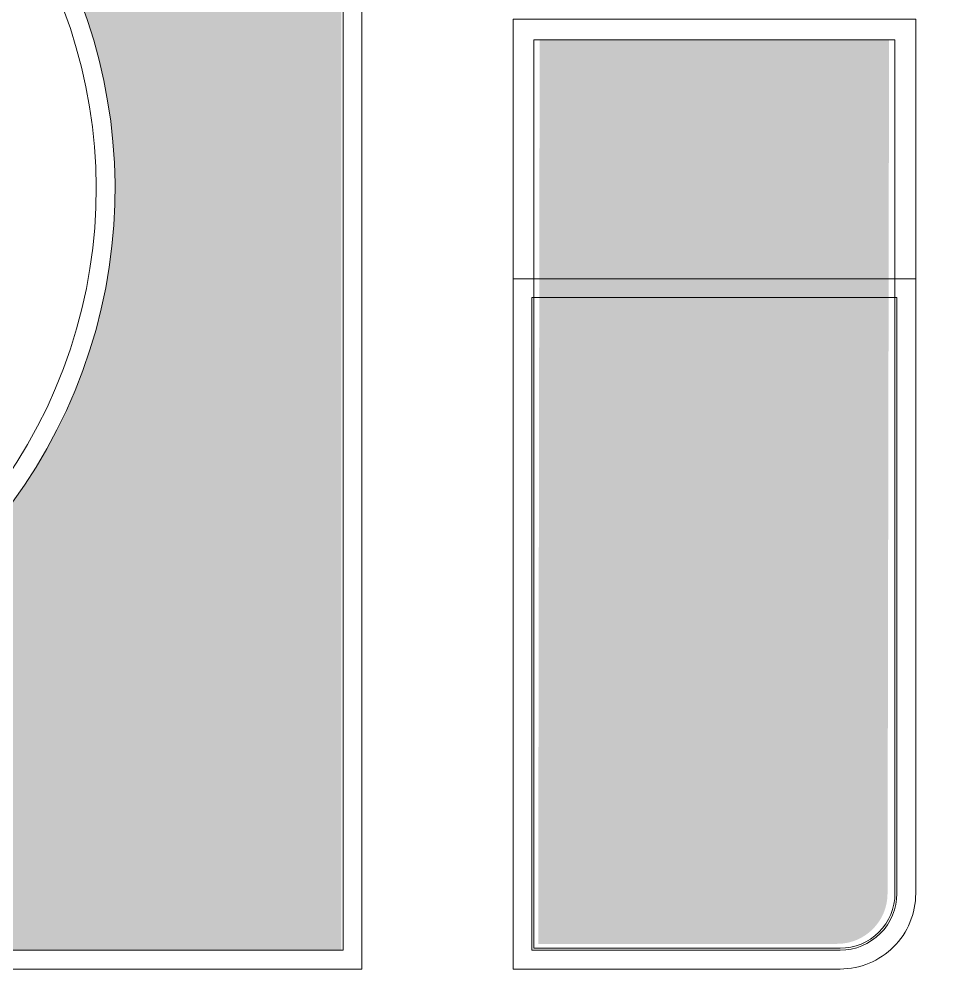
# Model space of a CAD drawing. Header units: millimetres. Extents: x 930469 to 1523124, y -120375 to 411163.
# Drawn here: x 1361907 to 1369352, y 159503 to 167053 of the extents above; entities that cross this region are included whole.
import ezdxf

# ---------------------------------------------------------------- set-up
doc = ezdxf.new("R2010")
doc.units = ezdxf.units.MM
for name, color, linetype, lineweight in [('Xref Landscape 2020 05 04$0$A1-LÁT SÀN', 8, 'Continuous', 0), ('Xref Landscape 2020 05 04$0$MANH', 8, 'Continuous', 0), ('Xref Landscape 2020 05 04$0$tree', 8, 'Continuous', 0), ('Xref Landscape 2020 05 04$0$Xref Landscape$0$THAY', 8, 'Continuous', 0)]:
    doc.layers.add(name, color=color, linetype=linetype, lineweight=lineweight)

# ---------------------------------------------------------------- blocks, each defined once
blk = doc.blocks.new('Xref Landscape 2020 05 04$0$LS CQ 01')
at = {"layer": 'Xref Landscape 2020 05 04$0$A1-LÁT SÀN'}
blk.add_lwpolyline([(-16310, -13350), (-18760, -13350, -0.414214), (-19210, -12900), (-19210, -8164.4), (-16310, -8164.4)], format="xyb", close=True, dxfattribs=at)
for points in [[(-18760, -13500), (-16160, -13500)], [(-14960, -13500), (-1600, -13500)]]:
    blk.add_lwpolyline(points, dxfattribs=at)
at = {"layer": 'Xref Landscape 2020 05 04$0$Xref Landscape$0$THAY'}
for points in [[(-1600, -13500), (-1600, -8014.4), (-4791.5, -8014.4, -1.432852), (-11370.9, -4167.8, 0.453067), (-11348, -3416.3, -0.231607), (-12938, -132, 0.423132), (-13431.5, 365), (-14960, 365), (-14960, -13500)], [(-1600, -13350), (-14810, -13350), (-14810, 215), (-13430.5, 215, -0.424671), (-13088, -130.1, 0.231247), (-11446.1, -3530, -0.448083), (-11466.3, -4052, 1.410264), (-4667.9, -8164.4), (-1750, -8164.4), (-1750, -13500)], [(-16160, -13500), (-16160, -13500), (-16160, -8014.4), (-19360, -8014.4), (-19360, -12900, 0.414214), (-18760, -13500)]]:
    blk.add_lwpolyline(points, format="xyb", dxfattribs=at)
blk.add_lwpolyline([(-1600, -13500), (-14960, -13500)], dxfattribs=at)

msp = doc.modelspace()

# ---------------------------------------------------------------- hatches: boundary and pattern name
at = {"layer": 'Xref Landscape 2020 05 04$0$tree'}
h = msp.add_hatch(dxfattribs=at)
h.set_pattern_fill('CROSS', color=256, scale=500000, angle=197.05515)
h.set_pattern_definition([(180, (1310021.84, 208353.02), (-124.99999, -125.00002), [62.5, -187.49998]), (270, (1309990.59, 208384.27), (124.99999, -125.00002), [62.5, -187.50003])])
edge = h.paths.add_edge_path()
edge.add_ellipse((1371483.8, 160103), major_axis=(187.4, 353.4), ratio=1, start_angle=117.94484, end_angle=207.94485)
edge.add_line((1371483.8, 159703), (1392133.8, 159703))
edge.add_ellipse((1392133.8, 160703), major_axis=(-0.3, 1000), ratio=1, start_angle=179.98404, end_angle=269.98404)
edge.add_line((1393133.8, 160703), (1393133.8, 164153))
edge.add_ellipse((1392733.8, 164153), major_axis=(187.4, 353.4), ratio=1, start_angle=297.94484, end_angle=387.94485)
edge.add_line((1392733.8, 164553), (1389773.8, 164553))
edge.add_line((1389773.8, 164553), (1389773.8, 166712.8))
edge.add_line((1389773.8, 166712.8), (1375981.8, 166712.8))
edge.add_line((1375981.8, 166712.8), (1375981.8, 168053))
edge.add_line((1375981.8, 168053), (1371083.8, 168053))
edge.add_line((1371083.8, 168053), (1371083.8, 160103))
edge = h.paths.add_edge_path()
edge.add_line((1366031.8, 159703), (1368407.8, 159703))
edge.add_ellipse((1368407.8, 160103), major_axis=(187.4, 353.4), ratio=1, start_angle=207.94485, end_angle=297.94484)
edge.add_line((1368807.8, 160103), (1368819.8, 166887.4))
edge.add_line((1368819.8, 166887.4), (1366043.8, 166887.4))
edge.add_line((1366043.8, 166887.4), (1366031.8, 159703))
edge = h.paths.add_edge_path()
edge.add_line((1354339.7, 164838.6), (1351409.8, 164838.6))
edge.add_line((1351409.8, 164838.6), (1351409.8, 159653))
edge.add_line((1351409.8, 159653), (1357309.8, 159653))
edge.add_line((1357309.8, 159653), (1357309.8, 160253))
edge.add_line((1357309.8, 160253), (1358459.8, 160253))
edge.add_line((1358459.8, 160253), (1359609.8, 160253))
edge.add_line((1359609.8, 160253), (1359609.8, 159653))
edge.add_line((1359609.8, 159653), (1364466.8, 159653))
edge.add_line((1364466.8, 159653), (1364466.8, 173218))
edge.add_line((1364466.8, 173218), (1363103.3, 173218))
edge.add_ellipse((1363103.3, 172868), major_axis=(164, 309.2), ratio=1, start_angle=27.94485, end_angle=117.98806)
edge.add_ellipse((1358364.5, 172889.9), major_axis=(-0.2, 4388.8), ratio=1, start_angle=219.54091, end_angle=269.70833, ccw=False)
edge.add_ellipse((1361359.5, 169220.4), major_axis=(163.4, 308), ratio=1, start_angle=63.09699, end_angle=168.54162)
edge.add_ellipse((1358459.8, 165703.1), major_axis=(0.7, 4209.8), ratio=1, start_angle=101.85931, end_angle=320.49943, ccw=False)
edge = h.paths.add_edge_path()
edge.add_line((1351409.8, 168163.6), (1351409.8, 166638.6))
edge.add_line((1351409.8, 166638.6), (1354524, 166638.6))
edge.add_ellipse((1358459.8, 165738.6), major_axis=(0.2, 4037.4), ratio=1, start_angle=358.12776, end_angle=437.12313, ccw=False)
edge.add_ellipse((1358462.7, 172861.9), major_axis=(-1.7, 3090.7), ratio=1, start_angle=182.36752, end_angle=345.9625)
edge.add_ellipse((1358461.6, 180005.7), major_axis=(-0.9, 4212.1), ratio=1, start_angle=102.362, end_angle=190.23225, ccw=False)
edge.add_line((1354347.3, 179103), (1351409.8, 179103))
edge.add_line((1351409.8, 179103), (1351409.8, 177842.5))
edge.add_ellipse((1349648.5, 173003), major_axis=(-0.4, 5150), ratio=1, start_angle=272.22091, end_angle=339.99646, ccw=False)
edge.add_ellipse((1349648.5, 173003), major_axis=(1.2, 5150), ratio=1, start_angle=200.01267, end_angle=272.2395, ccw=False)
edge = h.paths.add_edge_path()
edge.add_ellipse((1361482.3, 176611), major_axis=(185.8, 350.3), ratio=1, start_angle=104.68181, end_angle=163.96488)
edge.add_line((1361206.9, 176325.6), (1362455.6, 174722.3))
edge.add_ellipse((1362655.4, 174633.2), major_axis=(102.5, 193.3), ratio=1, start_angle=93.91668, end_angle=218.42986)
edge.add_line((1362695.2, 174418), (1365981.8, 174418))
edge.add_line((1365981.8, 174418), (1365981.8, 168853))
edge.add_line((1365981.8, 168853), (1366831.8, 168853))
edge.add_line((1366831.8, 168853), (1366831.8, 168838.8))
edge.add_line((1366831.8, 168838.8), (1366816.8, 169025.7))
edge.add_line((1366816.8, 169025.7), (1366816.8, 174376.3))
edge.add_line((1366816.8, 174376.3), (1366816.8, 175253))
edge.add_line((1366816.8, 175253), (1368857.8, 175253))
edge.add_line((1368857.8, 175253), (1368498.4, 177850.2))
edge.add_line((1368498.4, 177850.2), (1366062.8, 177850.5))
edge.add_line((1366062.8, 177850.5), (1366062.8, 183669.7))
edge.add_line((1366062.8, 183669.7), (1368558.4, 183698.3))
edge.add_line((1368558.4, 183698.3), (1368857.8, 187713))
edge.add_line((1368857.8, 187713), (1362801.7, 187713))
edge.add_ellipse((1349659.8, 198003), major_axis=(-9.7, 16691.1), ratio=0.9999997, start_angle=215.49808, end_angle=231.90601, ccw=False)
edge.add_line((1359359.8, 184419.8), (1359359.8, 184115.5))
edge.add_ellipse((1358449.8, 179992.2), major_axis=(-0.8, 4222.6), ratio=1, start_angle=218.80172, end_angle=347.54358, ccw=False)
edge = h.paths.add_edge_path()
edge.add_ellipse((1340883.8, 165738.6), major_axis=(-0.2, 4037.4), ratio=1, start_angle=282.87787, end_angle=361.87324, ccw=False)
edge.add_line((1344819.6, 166638.6), (1347933.8, 166638.6))
edge.add_line((1347933.8, 166638.6), (1347933.8, 168163.6))
edge.add_ellipse((1349695.1, 173003), major_axis=(0.2, 5150), ratio=1, start_angle=87.77611, end_angle=160.00293, ccw=False)
edge.add_ellipse((1349695.1, 173003), major_axis=(0.4, 5150), ratio=1, start_angle=380.00355, end_angle=447.7791, ccw=False)
edge.add_line((1347933.8, 177842.5), (1347933.8, 179103))
edge.add_line((1347933.8, 179103), (1344832.6, 179103))
edge.add_ellipse((1340894.1, 179996.6), major_axis=(0.7, 4038.6), ratio=1, start_angle=179.86436, end_angle=257.22648, ccw=False)
edge.add_ellipse((1340883.8, 172864.5), major_axis=(-10.1, 3093.5), ratio=1, start_angle=-0.18775, end_angle=177.36392)
edge = h.paths.add_edge_path()
edge.add_line((1334876.8, 159653), (1339733.8, 159653))
edge.add_line((1339733.8, 159653), (1339733.8, 160253))
edge.add_line((1339733.8, 160253), (1340883.8, 160253))
edge.add_line((1340883.8, 160253), (1342033.8, 160253))
edge.add_line((1342033.8, 160253), (1342033.8, 159653))
edge.add_line((1342033.8, 159653), (1347933.8, 159653))
edge.add_line((1347933.8, 159653), (1347933.8, 164838.6))
edge.add_line((1347933.8, 164838.6), (1345004, 164838.6))
edge.add_ellipse((1340880.2, 165711.8), major_axis=(-0.1, 4215.2), ratio=1, start_angle=38.53833, end_angle=258.04365, ccw=False)
edge.add_ellipse((1337993.1, 169225.7), major_axis=(159, 299.7), ratio=1, start_angle=258.20788, end_angle=353.51148)
edge.add_ellipse((1340857.4, 172832.2), major_axis=(-0.1, 4267.2), ratio=1, start_angle=89.52094, end_angle=141.22285, ccw=False)
edge.add_ellipse((1336240.3, 172868), major_axis=(164, 309.2), ratio=1, start_angle=297.90162, end_angle=387.94485)
edge.add_line((1336240.3, 173218), (1334876.8, 173218))
edge.add_line((1334876.8, 173218), (1334876.8, 159653))
edge = h.paths.add_edge_path()
edge.add_ellipse((1330899.8, 160103), major_axis=(187.4, 353.4), ratio=1, start_angle=117.94484, end_angle=207.94485)
edge.add_line((1330899.8, 159703), (1333311.8, 159703))
edge.add_line((1333311.8, 159703), (1333311.8, 164823))
edge.add_line((1333311.8, 164823), (1330499.8, 164823))
edge.add_line((1330499.8, 164823), (1330499.8, 160103))
edge = h.paths.add_edge_path()
edge.add_line((1309531.8, 164603), (1308383.8, 164553))
edge.add_ellipse((1308383.8, 164153), major_axis=(187.4, 353.4), ratio=1, start_angle=27.94485, end_angle=117.94484)
edge.add_line((1307983.8, 164153), (1307983.8, 160703))
edge.add_ellipse((1308983.8, 160703), major_axis=(0.4, 1000), ratio=1, start_angle=90.02039, end_angle=180.02039)
edge.add_line((1308983.8, 159703), (1327871.8, 159703))
edge.add_ellipse((1327871.8, 160103), major_axis=(187.4, 353.4), ratio=1, start_angle=207.94485, end_angle=297.94484)
edge.add_line((1328271.8, 160103), (1328321.8, 168053))
edge.add_line((1328321.8, 168053), (1323361.8, 168053))
edge.add_line((1323361.8, 168053), (1323361.8, 166712.8))
edge.add_line((1323361.8, 166712.8), (1319921.8, 166612.8))
edge.add_line((1319921.8, 166612.8), (1319921.8, 165012.8))
edge.add_line((1319921.8, 165012.8), (1310121.8, 165012.8))
edge.add_line((1310121.8, 165012.8), (1310121.8, 166612.8))
edge.add_line((1310121.8, 166612.8), (1309531.8, 166712.8))
edge.add_line((1309531.8, 166712.8), (1309531.8, 164603))
edge = h.paths.add_edge_path()
edge.add_line((1330449.8, 187713), (1330449.8, 183213))
edge.add_line((1330449.8, 183213), (1330726.6, 183662.6))
edge.add_line((1330726.6, 183662.6), (1333280.8, 183669.7))
edge.add_line((1333280.8, 183669.7), (1333280.8, 177850.5))
edge.add_line((1333280.8, 177850.5), (1330845.2, 177850.2))
edge.add_line((1330845.2, 177850.2), (1330449.8, 175118))
edge.add_line((1330449.8, 175118), (1332526.8, 175118))
edge.add_line((1332526.8, 175118), (1332526.8, 174418))
edge.add_line((1332526.8, 174418), (1332511.8, 167203))
edge.add_line((1332511.8, 167203), (1333361.8, 167203))
edge.add_line((1333361.8, 167203), (1333361.8, 174418))
edge.add_line((1333361.8, 174418), (1336648.4, 174418))
edge.add_ellipse((1336580.6, 174872.9), major_axis=(215.5, 406.3), ratio=1, start_angle=216.42746, end_angle=265.26183)
edge.add_ellipse((1327854.4, 181360.7), major_axis=(-17.6, 11332.5), ratio=0.9999997, start_angle=233.44058, end_angle=245.84167)
edge.add_ellipse((1341028.7, 179866.8), major_axis=(0.6, 4216.2), ratio=1, start_angle=14.35697, end_angle=137.90172, ccw=False)
edge.add_line((1339983.8, 183951.5), (1339983.8, 184419.8))
edge.add_ellipse((1349683.8, 198003), major_axis=(1.2, 16691.1), ratio=0.9999997, start_angle=128.06487, end_angle=144.4728, ccw=False)
edge.add_line((1336542, 187713), (1330449.8, 187713))

# ---------------------------------------------------------------- linework, layer by layer
at = {"layer": 'Xref Landscape 2020 05 04$0$Xref Landscape$0$THAY'}
msp.add_lwpolyline([(1365831.8, 167052.4), (1365831.8, 159503), (1368431.8, 159503, 0.414214), (1369031.8, 160103), (1369031.8, 167052.4), (1365831.8, 167052.4)], format="xyb", dxfattribs=at)
msp.add_lwpolyline([(1365996.8, 166887.4), (1365996.8, 159668), (1368431.8, 159668, 0.414214), (1368866.8, 160103), (1368866.8, 166887.4)], format="xyb", close=True, dxfattribs=at)

# ---------------------------------------------------------------- block references
at = {"layer": 'Xref Landscape 2020 05 04$0$MANH', "extrusion": (0, 0, -1), "zscale": -0.9999999999989416}
msp.add_blockref('Xref Landscape 2020 05 04$0$LS CQ 01', (-1349671.8, 173003), dxfattribs=at)

doc.saveas('drawing.dxf')
